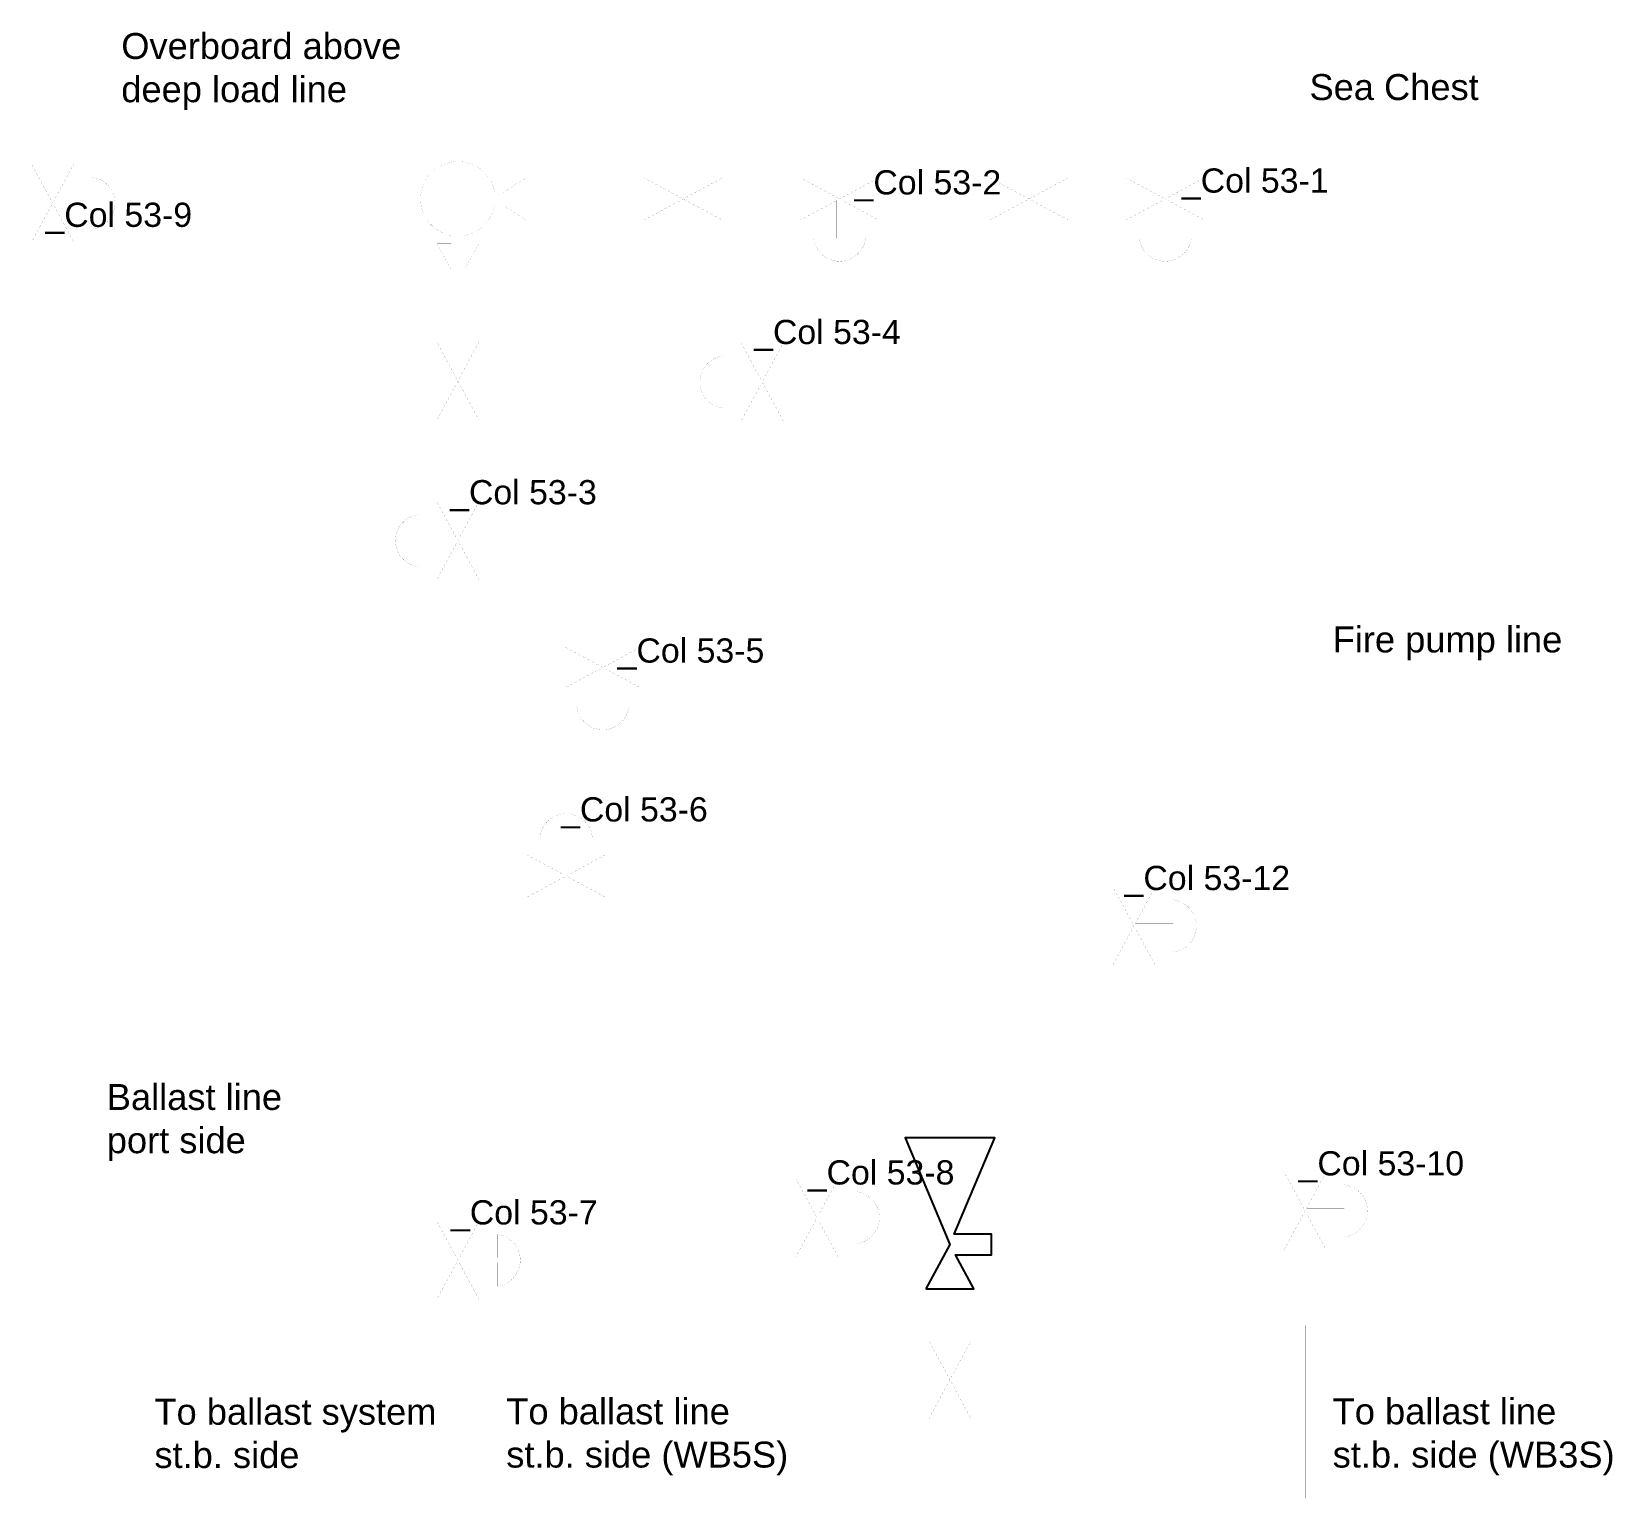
# Model space of a CAD drawing. Header units: millimetres. Extents: x 2653 to 20930, y -525 to 16437.
import ezdxf

# ---------------------------------------------------------------- set-up
doc = ezdxf.new("R2010")
doc.units = ezdxf.units.MM
for name, color, linetype in [('LAYER01', 7, 'Continuous'), ('Suction C', 201, 'Continuous'), ('Suction PS', 131, 'Continuous'), ('Suction SB', 211, 'Continuous'), ('Symboler', 42, 'Continuous'), ('TEKST', 7, 'Continuous')]:
    doc.layers.add(name, color=color, linetype=linetype)
doc.styles.add('ARIAL', font='arial.ttf', dxfattribs={"height": 12})

msp = doc.modelspace()

# ---------------------------------------------------------------- linework, layer by layer
at = {"layer": 'LAYER01', "color": 7, "linetype": 'Continuous'}
msp.add_lwpolyline([(12994, 1897), (13548, 1897), (13336, 2290), (13751, 2290), (13751, 2530), (13321, 2530), (13788, 3644), (12754, 3644), (13271, 2410)], close=True, dxfattribs=at)
at = {"layer": 'Suction PS', "linetype": 'Continuous', "const_width": 0.3}
for points in [[(2896, 14904), (2896, 16358), (2896, 14904)], [(16210, 14502), (17083, 14502), (17083, 16358), (17083, 14502), (16210, 14502)], [(9738, 14502), (8467, 14502), (9738, 14502)], [(11545, 14502), (10637, 14502), (11545, 14502)], [(11545, 14502), (11100, 14502), (11100, 12836), (11100, 14502), (11545, 14502)], [(13736, 14502), (12444, 14502), (13736, 14502)], [(15311, 14502), (14635, 14502), (15311, 14502)], [(2896, 14004), (2896, 13448), (6505, 13448), (6505, 9535), (7582, 9535), (6505, 9535), (6505, 13448), (2896, 13448), (2896, 14004)], [(7582, 13516), (7582, 12846), (7582, 13516)], [(7582, 11947), (7582, 11000), (7582, 11947)], [(11100, 11936), (11100, 4379), (11100, 11936)], [(8808, 9085), (7582, 9085), (7582, 10101), (7582, 9085), (8808, 9085)], [(7582, 10101), (7582, 4505)], [(17117, 9351), (15399, 9351), (15399, 6545), (15399, 9351), (17117, 9351)], [(8384, 6672), (7582, 6672), (7582, 9085), (7582, 6672), (8384, 6672)], [(9707, 9085), (11100, 9085), (9707, 9085)], [(9283, 6672), (10954, 6672)], [(11238, 6672), (13271, 6672), (13271, 4505), (13271, 6672)], [(11100, 5902), (11734, 5902), (11734, 4505), (11734, 5902)], [(15399, 5646), (15399, 4505), (15399, 5646)], [(5721, 4379), (18836, 4379), (5721, 4379)], [(7582, 4289), (7582, 2678)], [(11734, 4289), (11734, 3171)], [(13271, 4289), (13271, 3644)], [(15399, 4289), (15399, 2530), (15399, 2410), (13751, 2410), (15399, 2410), (15399, 4289)], [(17395, 3249), (17395, 4379), (17395, 3249)], [(11734, -525), (11734, 2272), (11734, -525)], [(13271, 1897), (13271, 1297), (13271, 1897)], [(7582, 1779), (7582, -525), (7582, 1779)], [(13271, 398), (13271, 271), (11734, 271), (13271, 271), (13271, 398)]]:
    msp.add_lwpolyline(points, close=True, dxfattribs=at)
at = {"layer": 'Suction SB', "linetype": 'Continuous', "const_width": 0.3}
msp.add_lwpolyline([(17378, 2350), (17378, -525), (17378, 2350)], close=True, dxfattribs=at)
at = {"layer": 'Symboler', "color": 42, "linetype": 'Continuous'}
for points in [[(2913, 14486, 0.84, 0.84, 0), (3351, 14486, 0.84, 0.84, 0), (3351, 14755, 0.84, 0.84, -0.884677), (3351, 14153, 0.84, 0.84, 0), (3351, 14423, 0.84, 0.84, 0), (2913, 14423, 0.84, 0.84, 0), (3139, 14004, 0, 0, 0), (2653, 14004, 0.84, 0.84, 0), (2896, 14454, 0.84, 0.84, 0), (2653, 14904, 0, 0, 0), (3139, 14904, 0.84, 0.84, 0)], [(10187, 14502, 0.84, 0.84, 0), (9738, 14260, 0, 0, 0), (9738, 14745, 0.84, 0.84, 0), (10187, 14502, 0.84, 0.84, 0), (10637, 14745, 0, 0, 0), (10637, 14260, 0.84, 0.84, 0), (10187, 14502, 0.84, 0.84, 0)], [(12026, 14485, 0.84, 0.84, 0), (12026, 14048, 0.84, 0.84, 0), (12296, 14048, 0.84, 0.84, -0.884677), (11694, 14048, 0.84, 0.84, 0), (11963, 14048, 0.84, 0.84, 0), (11963, 14485, 0.84, 0.84, 0), (11545, 14260, 0, 0, 0), (11545, 14745, 0.84, 0.84, 0), (11995, 14502, 0.84, 0.84, 0), (12444, 14745, 0, 0, 0), (12444, 14260, 0.84, 0.84, 0)], [(14185, 14502, 0.84, 0.84, 0), (13736, 14260, 0, 0, 0), (13736, 14745, 0.84, 0.84, 0), (14185, 14502, 0.84, 0.84, 0), (14635, 14745, 0, 0, 0), (14635, 14260, 0.84, 0.84, 0), (14185, 14502, 0.84, 0.84, 0)], [(15792, 14485, 0.84, 0.84, 0), (15792, 14048, 0.84, 0.84, 0), (16062, 14048, 0.84, 0.84, -0.884677), (15459, 14048, 0.84, 0.84, 0), (15729, 14048, 0.84, 0.84, 0), (15729, 14485, 0.84, 0.84, 0), (15311, 14260, 0, 0, 0), (15311, 14745, 0.84, 0.84, 0), (15760, 14502, 0.84, 0.84, 0), (16210, 14745, 0, 0, 0), (16210, 14260, 0.84, 0.84, 0)], [(7582, 12396, 0.84, 0.84, 0), (7339, 12846, 0, 0, 0), (7824, 12846, 0.84, 0.84, 0), (7582, 12396, 0.84, 0.84, 0), (7824, 11947, 0, 0, 0), (7339, 11947, 0.84, 0.84, 0), (7582, 12396, 0.84, 0.84, 0)], [(11083, 12354, 0.84, 0.84, 0), (10646, 12354, 0.84, 0.84, 0), (10646, 12085, 0.84, 0.84, -0.884677), (10646, 12687, 0.84, 0.84, 0), (10646, 12417, 0.84, 0.84, 0), (11083, 12417, 0.84, 0.84, 0), (10858, 12836, 0, 0, 0), (11343, 12836, 0.84, 0.84, 0), (11100, 12386, 0.84, 0.84, 0), (11343, 11936, 0, 0, 0), (10858, 11936, 0.84, 0.84, 0)], [(7565, 10519, 0.84, 0.84, 0), (7127, 10519, 0.84, 0.84, 0), (7127, 10249, 0.84, 0.84, -0.884677), (7127, 10852, 0.84, 0.84, 0), (7127, 10582, 0.84, 0.84, 0), (7565, 10582, 0.84, 0.84, 0), (7339, 11000, 0, 0, 0), (7824, 11000, 0.84, 0.84, 0), (7582, 10551, 0.84, 0.84, 0), (7824, 10101, 0, 0, 0), (7339, 10101, 0.84, 0.84, 0)], [(9289, 9068, 0.84, 0.84, 0), (9289, 8630, 0.84, 0.84, 0), (9559, 8630, 0.84, 0.84, -0.884677), (8957, 8630, 0.84, 0.84, 0), (9226, 8630, 0.84, 0.84, 0), (9226, 9068, 0.84, 0.84, 0), (8808, 8842, 0, 0, 0), (8808, 9327, 0.84, 0.84, 0), (9258, 9085, 0.84, 0.84, 0), (9707, 9327, 0, 0, 0), (9707, 8842, 0.84, 0.84, 0)], [(8802, 6689, 0.84, 0.84, 0), (8802, 7127, 0.84, 0.84, 0), (8532, 7127, 0.84, 0.84, -0.884677), (9135, 7127, 0.84, 0.84, 0), (8865, 7127, 0.84, 0.84, 0), (8865, 6689, 0.84, 0.84, 0), (9283, 6915, 0, 0, 0), (9283, 6430, 0.84, 0.84, 0), (8834, 6672, 0.84, 0.84, 0), (8384, 6430, 0, 0, 0), (8384, 6915, 0.84, 0.84, 0)], [(15416, 6127, 0.84, 0.84, 0), (15854, 6127, 0.84, 0.84, 0), (15854, 6397, 0.84, 0.84, -0.884677), (15854, 5794, 0.84, 0.84, 0), (15854, 6064, 0.84, 0.84, 0), (15416, 6064, 0.84, 0.84, 0), (15642, 5646, 0, 0, 0), (15156, 5646, 0.84, 0.84, 0), (15399, 6096, 0.84, 0.84, 0), (15156, 6545, 0, 0, 0), (15642, 6545, 0.84, 0.84, 0)], [(11751, 2753, 0.84, 0.84, 0), (12189, 2753, 0.84, 0.84, 0), (12189, 3022, 0.84, 0.84, -0.884677), (12189, 2420, 0.84, 0.84, 0), (12189, 2690, 0.84, 0.84, 0), (11751, 2690, 0.84, 0.84, 0), (11977, 2272, 0, 0, 0), (11491, 2272, 0.84, 0.84, 0), (11734, 2721, 0.84, 0.84, 0), (11491, 3171, 0, 0, 0), (11977, 3171, 0.84, 0.84, 0)], [(17395, 2831, 0.84, 0.84, 0), (17832, 2831, 0.84, 0.84, 0), (17832, 3101, 0.84, 0.84, -0.884677), (17832, 2498, 0.84, 0.84, 0), (17832, 2768, 0.84, 0.84, 0), (17395, 2768, 0.84, 0.84, 0), (17620, 2350, 0, 0, 0), (17135, 2350, 0.84, 0.84, 0), (17378, 2800, 0.84, 0.84, 0), (17135, 3249, 0, 0, 0), (17620, 3249, 0.84, 0.84, 0)], [(7599, 2260, 0.84, 0.84, 0), (8036, 2260, 0.84, 0.84, 0), (8036, 2530, 0.84, 0.84, -0.884677), (8036, 1927, 0.84, 0.84, 0), (8036, 2197, 0.84, 0.84, 0), (7599, 2197, 0.84, 0.84, 0), (7824, 1779, 0, 0, 0), (7339, 1779, 0.84, 0.84, 0), (7582, 2229, 0.84, 0.84, 0), (7339, 2678, 0, 0, 0), (7824, 2678, 0.84, 0.84, 0)], [(13271, 848, 0.84, 0.84, 0), (13028, 1297, 0, 0, 0), (13514, 1297, 0.84, 0.84, 0), (13271, 848, 0.84, 0.84, 0), (13514, 398, 0, 0, 0), (13028, 398, 0.84, 0.84, 0), (13271, 848, 0.84, 0.84, 0)]]:
    msp.add_lwpolyline(points, format="xyseb", close=True, dxfattribs=at)
at = {"layer": 'Symboler', "linetype": 'Continuous', "const_width": 0.63}
msp.add_lwpolyline([(8467, 14428), (8467, 14576), (8370, 14576), (8370, 14745), (8106, 14576), (8008, 14576, 1.926208), (7507, 14078), (7507, 13983), (7339, 13983), (7507, 13683), (7507, 13516), (7656, 13516), (7656, 13681), (7824, 13982), (7656, 13982), (7656, 14078, 0.315826), (8008, 14428), (8105, 14428), (8368, 14260), (8368, 14428)], format="xyb", close=True, dxfattribs=at)

# ---------------------------------------------------------------- texts
at = {"layer": 'Suction C', "linetype": 'Continuous', "char_height": 300, "attachment_point": 1, "style": 'ARIAL'}
for s, insert, width in [('Overboard above deep load line', (3690, 16421), 4020.84), ('Sea Chest', (17428, 15946), 3420.34), ('Fire pump line', (17696, 9558), 3405.87), ('Ballast line port side', (3522, 4267), 2243.82), ('To ballast system st.b. side', (4073, 627), 4068.1), ('To ballast line  st.b. side (WB5S)', (8141, 632), 3299.7), ('To ballast line st.b. side (WB3S)', (17696, 632), 3405.87)]:
    msp.add_mtext(s, dxfattribs=dict(at, insert=insert, width=width))
at = {"layer": 'TEKST', "linetype": 'Continuous', "style": 'ARIAL'}
for s, p in [('_Col 53-2', (12168, 14554)), ('_Col 53-1', (15953, 14575)), ('_Col 53-9', (2813, 14179)), ('_Col 53-4', (11007, 12824)), ('_Col 53-3', (7492, 10971)), ('_Col 53-5', (9429, 9140)), ('_Col 53-6', (8775, 7303)), ('_Col 53-12', (15290, 6510)), ('_Col 53-10', (17302, 3210)), ('_Col 53-8', (11627, 3105)), ('_Col 53-7', (7502, 2643))]:
    msp.add_text(s, height=280, dxfattribs=at).set_placement(p)

doc.saveas('drawing.dxf')
